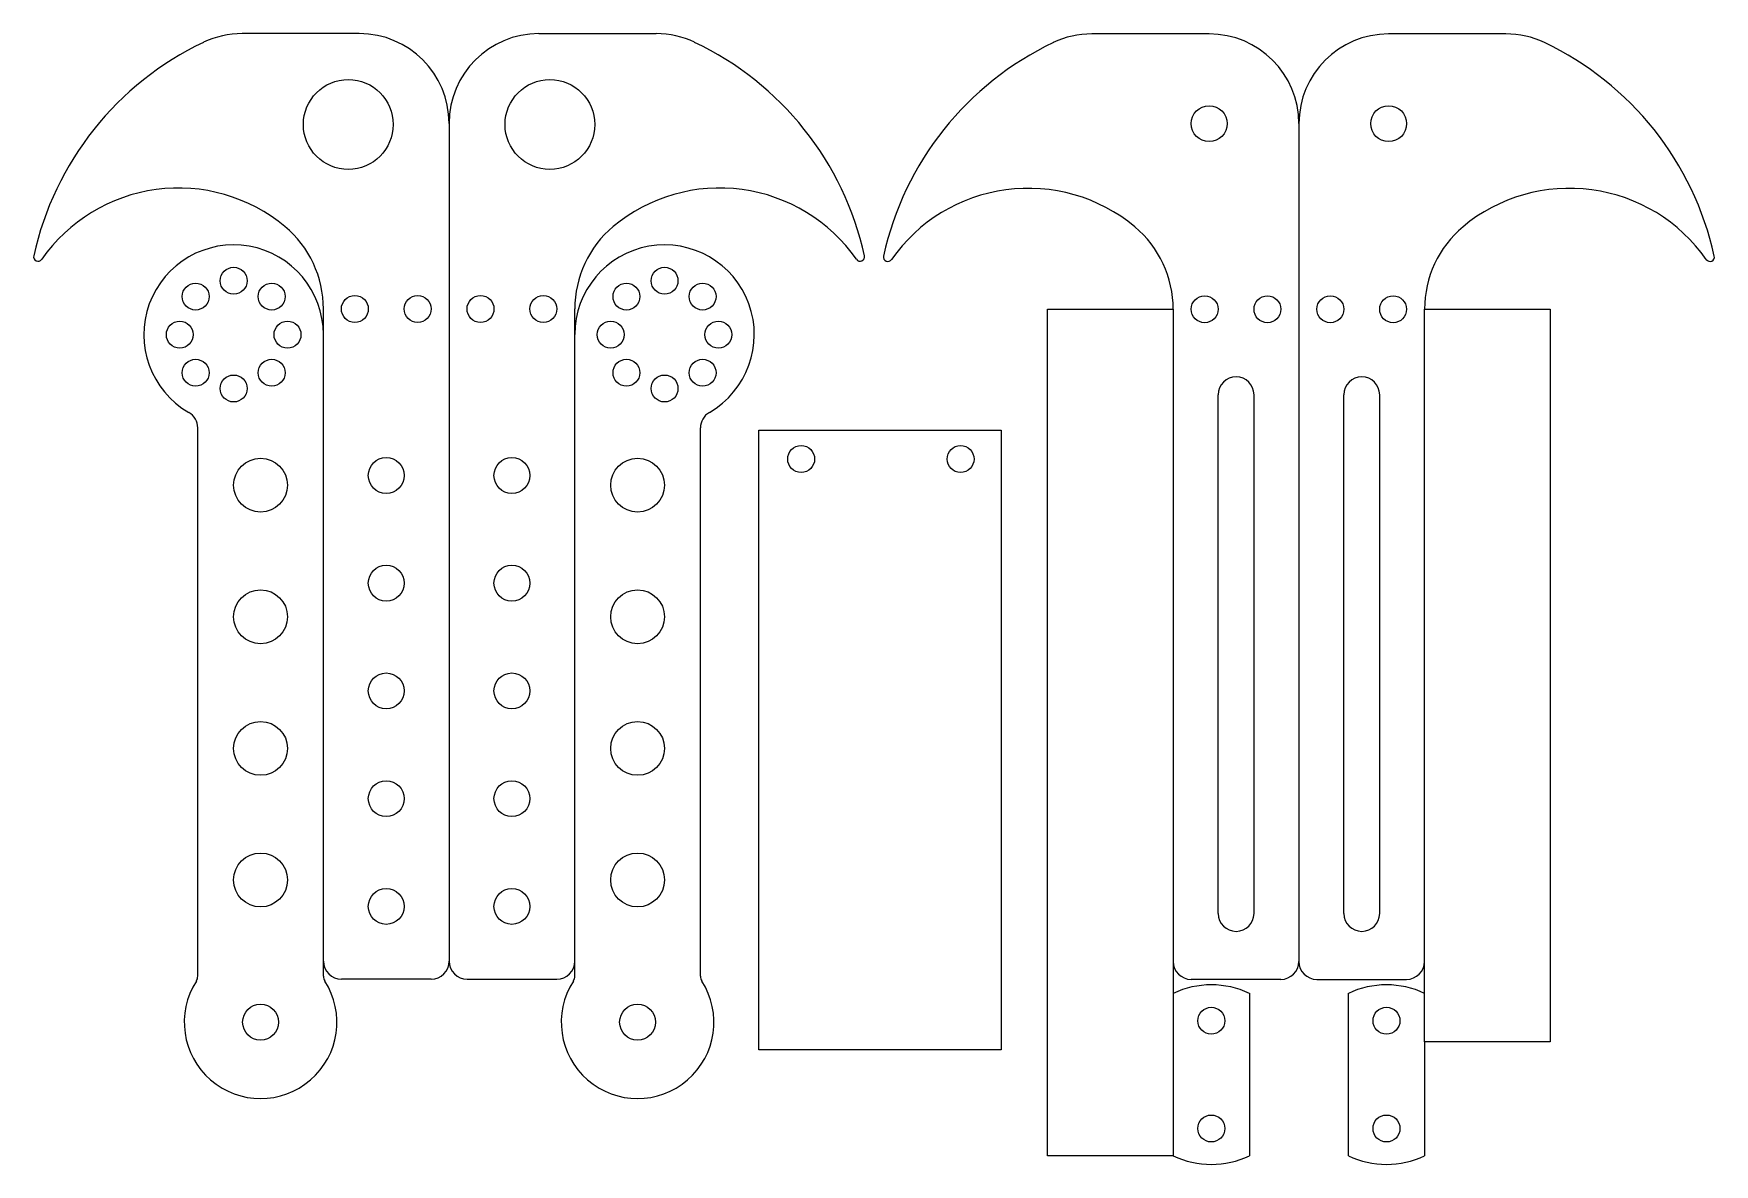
# Model space of a CAD drawing. Header units: millimetres. Extents: x -12 to 175, y -4 to 122.
import ezdxf

# ---------------------------------------------------------------- set-up
doc = ezdxf.new("R2010")
doc.units = ezdxf.units.MM
doc.header["$MEASUREMENT"] = 0

msp = doc.modelspace()

# ---------------------------------------------------------------- linework, layer by layer
for p, q in [((24.15, 121.61), (11.09, 121.61)), ((44.15, 121.61), (57.22, 121.61)), ((118.82, 121.58), (105.75, 121.58)), ((151.89, 121.58), (138.82, 121.58)), ((34.15, 111.61), (34.15, 90.87)), ((128.82, 111.58), (128.82, 18.26)), ((20.15, 18.29), (20.15, 90.94)), ((34.15, 90.87), (34.15, 18.29)), ((48.15, 18.29), (48.15, 90.94)), ((119.82, 23.61), (119.82, 81.38)), ((123.82, 23.61), (123.82, 81.38)), ((133.82, 23.61), (133.82, 81.38)), ((137.82, 23.61), (137.82, 81.38)), ((6.15, 16.62), (6.15, 77.68)), ((62.15, 16.62), (62.15, 77.68)), ((20.15, 16.62), (20.15, 18.29)), ((48.15, 16.62), (48.15, 18.29)), ((32.15, 16.29), (22.15, 16.29)), ((36.15, 16.29), (46.15, 16.29)), ((126.82, 16.26), (116.82, 16.26)), ((130.82, 16.26), (140.82, 16.26)), ((123.31, 14.71), (123.31, -3.4)), ((134.33, -3.4), (134.33, 14.71)), ((142.82, 9.3), (142.82, -3.4))]:
    msp.add_line(p, q)
for points in [[(100.82, -3.4), (100.82, 90.91), (114.82, 90.91), (114.82, -3.4)], [(142.82, 9.3), (142.82, 90.91), (156.82, 90.91), (156.82, 9.3)], [(68.66, 8.42), (68.66, 77.42), (95.66, 77.42), (95.66, 8.42)]]:
    msp.add_lwpolyline(points, close=True)
for centre, radius in [((22.92, 111.49), 5), ((45.38, 111.49), 5), ((118.82, 111.58), 2), ((138.82, 111.58), 2), ((10.15, 94.08), 1.5), ((58.15, 94.08), 1.5), ((5.91, 92.32), 1.5), ((14.39, 92.32), 1.5), ((53.91, 92.32), 1.5), ((62.39, 92.32), 1.5), ((23.65, 90.94), 1.5), ((30.65, 90.94), 1.5), ((37.65, 90.94), 1.5), ((44.65, 90.94), 1.5), ((118.32, 90.91), 1.5), ((125.32, 90.91), 1.5), ((132.32, 90.91), 1.5), ((139.32, 90.91), 1.5), ((4.15, 88.08), 1.5), ((16.15, 88.08), 1.5), ((52.15, 88.08), 1.5), ((64.15, 88.08), 1.5), ((5.91, 83.83), 1.5), ((14.39, 83.83), 1.5), ((53.91, 83.83), 1.5), ((62.39, 83.83), 1.5), ((10.15, 82.08), 1.5), ((58.15, 82.08), 1.5), ((73.37, 74.22), 1.5), ((91.13, 74.22), 1.5), ((13.15, 71.31), 3), ((27.15, 72.39), 2), ((41.15, 72.39), 2), ((55.15, 71.31), 3), ((27.15, 60.39), 2), ((41.15, 60.39), 2), ((13.15, 56.65), 3), ((55.15, 56.65), 3), ((27.15, 48.39), 2), ((41.15, 48.39), 2), ((13.15, 41.99), 3), ((55.15, 41.99), 3), ((27.15, 36.39), 2), ((41.15, 36.39), 2), ((13.15, 27.33), 3), ((55.15, 27.33), 3), ((27.15, 24.39), 2), ((41.15, 24.39), 2), ((13.15, 11.49), 2), ((55.15, 11.49), 2), ((119.06, 11.65), 1.5), ((138.58, 11.65), 1.5), ((119.06, -0.35), 1.5), ((138.58, -0.35), 1.5)]:
    msp.add_circle(centre, radius)
for centre, radius, start, end in [((21.6, 89.44), 34.53, 115.3817, 167.5813), ((11.09, 111.61), 10, 90, 115.3817), ((24.15, 111.61), 10, 0, 90), ((44.15, 111.61), 10, 90, 180), ((57.22, 111.61), 10, 64.6183, 90), ((46.7, 89.44), 34.53, 12.4187, 64.6183), ((116.27, 89.41), 34.53, 115.3817, 167.5813), ((105.75, 111.58), 10, 90, 115.3817), ((118.82, 111.58), 10, 0, 90), ((138.82, 111.58), 10, 90, 180), ((151.89, 111.58), 10, 64.6183, 90), ((141.37, 89.41), 34.53, 12.4187, 64.6183), ((4, 85.82), 18.59, 50.3402, 145.0189), ((64.3, 85.82), 18.59, 34.9811, 129.6598), ((98.67, 85.79), 18.59, 50.3402, 145.0189), ((158.97, 85.79), 18.59, 34.9811, 129.6598), ((8.15, 90.94), 12, 360, 49.9822), ((60.15, 90.94), 12, 130.0178, 180), ((102.82, 90.91), 12, 0, 49.9822), ((154.82, 90.91), 12, 130.0178, 180), ((10.15, 88.08), 10, 359.9968, 239.9993), ((58.15, 88.08), 10, 300.0007, 180.0032), ((-11.64, 96.76), 0.5, 167.5813, 325.0189), ((79.94, 96.76), 0.5, 214.9811, 12.4187), ((83.03, 96.73), 0.5, 167.5813, 325.0189), ((174.61, 96.73), 0.5, 214.9811, 12.4187), ((121.82, 81.38), 2, 0, 180), ((135.82, 81.38), 2, 0, 180), ((4.15, 77.68), 2, 0, 59.9993), ((64.15, 77.68), 2, 120.0007, 180), ((121.82, 23.61), 2, 180, 0), ((135.82, 23.61), 2, 180, 0), ((22.15, 18.29), 2, 180, 270), ((32.15, 18.29), 2, 270, 0), ((36.15, 18.29), 2, 180, 270), ((46.15, 18.29), 2, 270, 0), ((116.82, 18.26), 2, 180, 270), ((126.82, 18.26), 2, 270, 0), ((130.82, 18.26), 2, 180, 270), ((140.82, 18.26), 2, 270, 0), ((13.15, 11.49), 8.5, 147.3631, 32.6369), ((5.15, 16.62), 1, 327.3631, 360), ((21.15, 16.62), 1, 180, 212.6369), ((55.15, 11.49), 8.5, 147.3631, 32.6369), ((47.15, 16.62), 1, 327.3631, 0), ((63.15, 16.62), 1, 180, 212.6369), ((119.06, 5.65), 10, 64.8957, 115.1043), ((138.58, 5.65), 10, 64.8957, 115.1043), ((119.06, 5.65), 10, 244.8957, 295.1043), ((138.58, 5.65), 10, 244.8957, 295.1043)]:
    msp.add_arc(centre, radius, start, end)

doc.saveas('drawing.dxf')
